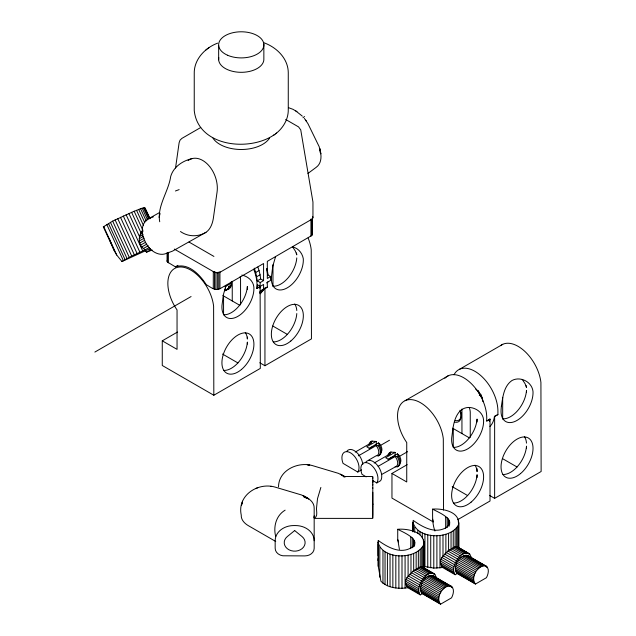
<?xml version="1.0" encoding="UTF-8"?>
<svg xmlns="http://www.w3.org/2000/svg" width="636" height="636" viewBox="0 0 636 636"><rect width="100%" height="100%" fill="white"/><g stroke="black" fill="none" stroke-linecap="round" stroke-linejoin="round"><path stroke-width="0.95" d="M177.484 332.048L162.267 340.832L162.267 365.485L213.823 395.25L260.323 368.403L260.124 286.423A32.508 18.77 60 0 1 259.885 287.989M254.249 268.146L255.72 272.454L257.286 280.826L260.251 282.535L263.574 280.619L263.574 263.527L219.937 288.72C215.048 291.336 210.317 286.828 206.295 284.682C199.919 274.728 188.399 262.485 175.377 266.834L167.514 262.104L167.061 261.301L167.061 252.731M167.514 262.104L167.514 252.587M168.381 262.795L168.381 252.317M213.291 288.72L213.291 271.58L215.874 272.343L215.874 289.483M214.483 289.221L214.483 272.081M217.345 289.483L217.345 272.343M218.744 289.221L218.744 272.081M219.937 288.72L219.937 271.58M240.559 304.787L240.559 279.466A22.618 13.054 -60 0 0 240.13 276.708M266.715 269.02L267.669 274.832L270.634 276.549L270.634 280.397L267.311 282.312L267.311 287.138L263.574 289.293L263.574 284.467L260.251 286.391L257.349 284.713L257.039 288.426L257.039 284.984A32.508 18.77 60 0 0 253.74 269.37M259.782 362.759L264.942 365.74L264.942 287.814M314.176 540.735A18.579 15.169 0 0 0 295.597 525.567A30.393 24.82 0 0 0 290.835 525.749A18.579 15.169 0 0 0 275.165 540.735L275.165 548.319A9.286 7.584 0 0 0 282.837 555.785L304.89 555.904A9.286 7.584 0 0 0 314.176 548.319L314.176 508.315C314.438 501.899 308.341 497.948 303.165 495.706L308.73 498.894L301.647 495.007L275.356 487.176C257.993 481.873 236.862 495.436 241.267 515.2A24.613 14.207 0 0 0 248.461 525.733L275.738 541.475M372.791 492.264L372.791 518.404L314.208 518.38M372.791 488.456L372.791 487.693M372.791 485.053L372.791 482.128M372.791 480.999L372.791 477.501M370.486 442.545A8.022 4.627 60.1 0 1 371.869 441.138L376.289 441.511L376.289 444.588L374.699 445.502M407.175 464.662L391.959 473.446L391.959 498.091L433.203 521.91M390.019 452.633A8.022 4.627 60.1 0 1 390.814 452.077L395.234 452.45L394.869 455.734M399.424 549.369L397.723 539.408L397.723 529.287C402.668 532.109 423.33 540.107 410.753 548.025C399.718 554.195 387.252 546.944 378.285 540.513L378.229 566.183L380.916 581.225C387.809 588.276 398.836 589.119 408.097 587.672M434.952 531.004C432.265 524.064 432.575 516.448 432.623 509.142C437.568 511.964 458.23 519.954 445.653 527.88C434.611 534.049 422.145 526.799 413.177 520.359L412.947 531.775M470.258 437.401L470.258 412.08A22.618 13.054 -60 0 0 469.296 407.684M457.888 519.564L490.014 501.017L490.014 419.148L486.731 421.04L486.731 417.59A32.508 18.77 60 0 0 470.648 382.983A32.508 18.77 60 0 0 444.898 378.237M489.474 495.372L494.633 498.354L494.633 416.477L497.916 414.585L497.916 411.134A32.508 18.77 60 0 0 479.822 374.755A32.508 18.77 60 0 0 454.025 374.755M526.489 448.118L526.489 446.17A22.618 13.054 -60 0 1 502.941 474.488M422.328 593.69C416.97 587.219 424.649 573.926 432.957 575.715L451.17 586.225C454.899 588.904 453.317 594.429 451.552 597.84L440.541 604.2L422.328 593.69L420.261 594.875C413.249 586.511 431.582 562.804 436.805 578.49M457.22 573.537C451.87 567.073 459.55 553.781 467.858 555.57L486.071 566.08C489.8 568.759 488.217 574.276 486.453 577.695L475.442 584.055L457.22 573.537L455.161 574.729C448.142 566.366 466.482 542.651 471.705 558.344M440.541 604.2C435.183 597.737 442.863 584.436 451.17 586.225M475.442 584.055C470.084 577.583 477.763 564.291 486.071 566.08M420.261 594.875L407.843 587.704L406.674 586.297L405.53 582.989L405.585 581.193L406.961 577.567L413.058 571.152L420.587 566.811L422.288 566.875L434.142 573.712M455.161 574.729L442.736 567.558L441.567 566.151L440.422 562.844L440.486 561.047L441.861 557.422L447.959 551.007L455.479 546.666L457.181 546.722L469.034 553.566M378.046 560.586L378.134 558.567M278.528 486.89C278.56 470.163 298.141 461.307 312.634 465.655L338.424 473.351L344.99 476.793L343.114 476.682M314.176 515.899L313.882 517.617M149.532 247.364L145.254 249.773C138.004 246.18 137.495 235.725 142.941 230.375L134.156 211.232L112.659 221.113L103.334 226.861L114.583 251.387L116.738 255.044L121.953 261.507L150.414 248.541M159.723 221.757C156.838 206.128 168.564 191.563 170.686 176.498C173.469 166.815 182.683 160.733 192.12 158.595M175.544 167.991L179.121 142.703L180.06 140.135L181.928 138.37L200.745 127.502M159.072 217.305L160.105 213.553M423.663 568.481L423.663 544.758C425.341 531.775 407.485 528.421 397.723 529.287M458.564 548.335L458.556 524.605C460.241 511.63 442.386 508.275 432.623 509.142M242.562 501.263L241.505 505.191L241.982 503.41M259.798 287.965L260.251 282.535M229.405 286.256L227.696 289.285L224.953 290.716L227.696 289.285L229.405 286.256L231.099 285.286M320.87 487.446L317.515 498.648L316.641 506.892C315.861 510.295 318.501 516.027 314.454 518.102M378.118 555.697L378.046 542.293C382.459 559.95 416.047 560.07 423.663 544.758M412.995 531.72L412.947 522.148C417.359 539.797 450.948 539.924 458.556 524.605M226.09 285.333L223.339 294.81L221.98 305.542A22.618 13.054 -60 0 0 237.92 316.33A22.618 13.054 -60 0 0 253.859 287.138C253.343 280.858 247.738 276.199 241.807 275.086M275.515 256.801L272.765 266.277L271.405 277.01A22.618 13.054 -60 0 0 287.345 287.798A22.618 13.054 -60 0 0 303.277 258.606C302.259 253.056 298.252 248.088 292.568 246.951M167.514 259.639L167.061 261.301M270.634 276.549L267.311 278.465L267.311 261.372L311.815 235.487L312.268 234.684L312.268 218.498M227.99 288.99L226.273 290.103L224.58 289.849M357.782 472.039L357.877 471.952A12.124 6.996 60.1 0 0 350.46 452.808A12.124 6.996 60.1 0 0 343.043 463.366L357.782 472.039L361.574 469.853M372.656 480.625L376.822 482.891A12.124 6.996 60.1 0 0 369.405 463.747A12.124 6.996 60.1 0 0 361.987 474.305L366.145 476.857M217.623 43.153C205.054 47.803 193.885 59.474 194.242 73.545L194.242 110.521C197.987 146.821 249.582 152.06 274.426 134.625M273.313 135.436C282.05 129.831 288.529 120.037 288.267 109.424L288.267 72.456C288.036 58.202 276.31 47.064 263.55 42.62M302.982 117.747L304.533 116.531M285.135 510.159C276.183 515.406 273.162 526.616 275.658 536.283M205.929 49.942L207.105 49.075M208.091 48.344L209.196 47.533M275.404 133.894L276.588 133.035M121.953 261.507L131.724 256.077L145.254 249.773M153.332 216.876L149.635 218.243A18.579 13.722 60.7 0 0 143.323 237.22A30.393 22.443 60.7 0 0 145.127 241.6A18.579 13.722 60.7 0 0 165.718 253.653L172.189 251.252A9.286 6.861 60.7 0 0 173.151 250.775L205.992 232.315C210.397 229.31 212.376 223.848 213.275 218.8L217.067 192.04A24.613 16.48 69.6 0 0 208.362 165.058A24.613 16.48 69.6 0 0 188.089 160.598M175.377 266.834L177.937 265.347M94.867 352.066L191.078 296.551M224.977 286.804L231.52 283.036M255.72 272.454L259.043 270.538L257.866 267.088M256.745 276.708L260.068 274.792L259.043 270.538M257.286 280.826L260.609 278.91L263.574 280.619M256.841 288.315L260.251 286.367M257.039 288.426L260.323 286.534M266.579 282.917L268.026 281.859M261.722 290.143L263.384 289.181M259.941 291.368L261.428 290.509M260.068 292.29L263.264 290.445L259.488 293.029M264.942 365.74L311.441 338.893L311.227 249.861A32.508 18.77 60 0 0 308.134 237.967M405.116 400.68L448.332 375.733M459.518 369.278L502.734 344.322M479.282 395.361L480.991 394.376M489.927 426.406A32.508 18.77 60 0 0 494.434 416.365L497.916 414.585M486.731 421.04L490.014 419.148M494.633 498.354L541.133 471.507L540.918 382.475A32.508 18.77 60 0 0 524.549 351.12A32.508 18.77 60 0 0 500.564 345.658M228.928 286.908L230.614 285.938M228.411 287.337L230.94 285.882M369.174 444.174A8.022 4.627 60.1 0 1 370.923 441.686L372.14 441.066M355.23 452.077L371.352 442.799L371.193 441.615M376.003 441.456L366.734 446.79L369.254 448.245L378.523 442.91L379.756 443.976A6.241 3.601 60.1 0 1 380.495 452.601M369.126 448.714L373.109 446.416M358.362 455.853L376.186 445.598L378.237 445.685L379.183 445.144L378.523 442.91M380.034 445.685L389.486 440.239M368.546 460.178L376.178 455.781L378.5 455.805A8.022 4.627 60.1 0 0 378.5 446.075L378.237 445.685M378.229 455.877L379.446 455.257A8.022 4.627 60.1 0 0 379.446 445.526L379.183 445.144M388.119 455.114A8.022 4.627 60.1 0 1 389.868 452.625L391.084 452.005M374.175 463.016L390.297 453.738L390.138 452.554M394.948 452.387L385.678 457.729L388.199 459.184L397.468 453.85L398.7 454.915A6.241 3.601 60.1 0 1 399.44 463.541M388.071 459.645L394.439 455.98M378.158 466.299L395.131 456.529L397.174 456.624L398.12 456.084L397.468 453.85M398.979 456.616L407.573 451.671M381.552 474.536L396.077 466.498A7.131 4.11 60.1 0 0 396.077 457.848L395.131 456.529M395.123 466.721L397.174 466.808L398.39 466.196A8.022 4.627 60.1 0 0 398.39 456.465L398.12 456.084M376.727 482.978L380.614 480.705A12.124 6.996 60.1 0 0 377.482 465.361A12.124 6.996 60.1 0 0 365.78 462.221M260.219 291.216L267.311 287.138M141.264 232.506L142.973 231.544M140.27 234.438L142.718 233.054M139.602 236.52L142.989 234.612M139.22 238.739L143.267 236.457M139.244 240.957L144.229 238.142M139.689 243.103L144.746 240.249M140.54 245.114L145.612 242.26M141.78 246.927L146.797 244.105M143.37 248.493L148.275 245.735M147.703 219.205L159.692 212.464M144.436 250.171L146.534 252.166L150.422 249.988L149.611 248.215M307.943 173.445L316.068 167.427C322.221 163.031 321.498 154.946 319.813 148.538L320.719 153.785L319.192 146.709L307.904 123.575L304.374 118.415M205.992 232.315C198.098 237.133 188.018 236.878 180.465 231.528M134.156 211.232C137.114 210.564 142.877 206.819 144.929 208.242L149.794 218.84M146.534 252.166L152.155 250.028M175.425 190.991L179.145 189.608M255.41 488.607L257.938 487.669M397.174 466.808L397.444 466.745A8.022 4.627 60.1 0 0 397.444 457.006L397.174 456.624M371.352 442.799L370.398 443.014A7.131 4.11 60.1 0 0 369.166 444.262M390.297 453.738L389.343 453.953A7.131 4.11 60.1 0 0 388.111 455.201M424.935 533.922L424.943 566.549L433.792 568.107L442.998 567.519M344.132 476.523L372.791 476.523L372.791 478.439M376.289 441.511L375.351 441.424A6.241 3.601 60.1 0 0 374.604 441.623M395.234 452.45L394.296 452.363A6.241 3.601 60.1 0 0 393.549 452.554M270.809 486.333L271.334 486.397M304.032 497.233L308.635 498.831M288.744 107.754L293.013 109.328L296.956 111.69M103.334 226.861L103.883 227.116M285.683 119.465L298.57 126.906L300.749 129.911L312.952 202.057L312.952 217.48M189.003 242.038L213.919 256.427M174.312 249.081L213.919 271.946A4.698 2.711 0 0 0 220.565 271.946L311.576 219.404A4.698 2.711 0 0 0 312.594 216.447M222.902 295.565L239.732 305.28M452.594 428.179L469.424 437.894M272.78 325.998L287.361 334.409M502.48 458.604L517.06 467.023M222.505 354.037L237.944 362.949M452.196 486.643L467.635 495.555M162.267 340.832L177.047 349.363L177.047 309.931A32.508 18.77 60 0 1 179.185 267.048A32.508 18.77 60 0 1 213.609 306.218L213.823 395.25M391.959 473.446L406.738 481.977L406.738 442.545A32.508 18.77 60 0 1 408.876 399.662A32.508 18.77 60 0 1 443.308 438.832L443.515 510.072M457.181 546.722L470.052 554.338M456.457 546.555L467.842 553.121M455.479 546.666L466.49 553.018M454.287 547.055L465.027 553.256M466.88 555.212L486.898 566.692M471.825 558.48L473.478 559.434M475.132 560.388L476.793 561.342M478.447 562.296L482.589 564.688M485.896 566.597L487.558 567.558M452.927 547.731L463.501 553.837M465.783 555.141L483.996 565.65M464.598 555.339L482.811 565.849M451.377 548.622L461.951 554.727M463.358 555.808L481.571 566.318M462.102 556.532L480.315 567.05M449.684 549.719L460.424 555.92M460.862 557.494L479.075 568.012M447.959 551.007L458.969 557.359M459.677 558.662L477.89 569.18M446.233 552.453L457.618 559.02M458.58 560.006L476.793 570.524M444.564 554.004L456.425 560.849M457.602 561.485L475.815 572.003M456.775 563.059L474.989 573.569M443.117 555.697L455.408 562.788M456.115 564.673L474.337 575.19M441.861 557.422L454.613 564.784M455.654 566.294L473.868 576.804M440.971 559.219L454.056 566.771M455.4 567.861L473.613 578.378M455.352 569.339L473.566 579.857M440.486 561.047L453.754 568.703M455.519 570.683L473.733 581.201M440.422 562.844L453.714 570.516M455.893 571.851L474.106 582.369M456.465 572.813L474.687 583.331M440.788 564.561L453.945 572.154M441.567 566.151L454.43 573.577M421.557 566.7L435.151 574.483M420.587 566.811L431.59 573.163M419.394 567.209L430.135 573.41M431.979 575.365L452.005 586.845M436.097 578.148L437.751 579.102M439.412 580.056L441.066 581.01M449.342 585.796L452.657 587.704M418.027 567.876L428.608 573.982M430.882 575.286L449.103 585.796M429.698 575.485L447.919 585.995M416.477 568.767L427.058 574.872M428.457 575.954L446.679 586.472M427.201 576.677L445.415 587.195M414.791 569.864L425.532 576.065M425.961 577.639L444.182 588.157M413.058 571.152L424.069 577.512M424.776 578.816L442.99 589.326M411.341 572.599L422.725 579.173M423.679 580.159L441.893 590.669M422.702 581.638L440.923 592.148M409.671 574.157L421.525 580.994M421.875 583.204L440.096 593.722M408.225 575.842L420.515 582.934M421.223 584.826L439.436 595.336M406.961 577.567L419.72 584.929M420.762 586.44L438.975 596.958M406.07 579.372L419.156 586.925M420.499 588.014L438.713 598.524M420.452 589.493L438.665 600.002M405.585 581.193L418.854 588.857M420.619 590.836L438.832 601.346M405.53 582.989L418.822 590.661M421 592.005L439.214 602.515M421.573 592.959L439.786 603.477M405.895 584.707L419.045 592.299M406.674 586.297L419.537 593.722M295.589 110.767L302.299 116.134M225.271 288.863L226.567 289.809M467.858 555.57L468.684 556.182M432.957 575.715L433.784 576.327M422.288 566.875L422.908 567.487L422.908 546.491M522.259 379.406L525.098 383.778L526.481 387.467L526.179 385.551M292.568 246.792L295.406 251.164L296.781 254.853L296.487 252.937M376.186 445.598L377.132 446.909A7.131 4.11 60.1 0 1 377.132 455.567M305.709 120.156L306.608 121.468M311.815 233.022L312.268 233.833M457.761 547.246L458.095 548.049M144.96 207.726L150.001 218.498M144.404 207.726L149.269 218.323M143.482 207.9L148.419 218.657M142.21 208.258L147.568 219.929M140.612 208.775L146.201 220.962M138.712 209.451L144.754 222.624M136.549 210.278L143.394 225.2M131.588 212.297L141.057 232.943M128.885 213.45L139.57 236.759M126.095 214.682L142.703 250.894M123.273 215.962L139.88 252.174M120.466 217.274L137.074 253.486M117.732 218.577L134.339 254.79M115.108 219.865L131.724 256.077M112.659 221.113L129.267 257.326M110.418 222.29L127.025 258.502M108.43 223.379L125.038 259.591M106.729 224.357L123.336 260.569M103.636 226.472L116.738 255.044M109.4 239.168L114.583 251.387M320.162 152.02L320.703 153.681M432.623 519.254L433.347 521.782M397.723 539.408L398.446 541.928M260.068 274.792L260.609 278.91M526.481 392.507L526.481 390.52A22.618 13.062 -60 0 1 502.933 418.83M477.056 422.034L477.056 419.052A22.618 13.062 -60 0 1 453.516 447.362M477.072 468.676L477.072 471.658A22.618 13.054 -60 0 0 474.981 465.155M461.935 409.035L461.951 433.577M378.285 540.513L378.285 542.492M372.791 503.855L372.791 504.777M247.364 289.42L247.364 286.439A22.618 13.062 -60 0 1 223.816 314.756M247.372 337.056L247.372 339.044A22.618 13.054 -60 0 0 245.289 332.541M232.243 281.335L232.251 300.963M502.678 397.325L502.678 418.989M477.072 477.628L477.072 474.71A22.618 13.054 -60 0 1 453.524 503.02M458.898 522.824L458.898 548.526M458.325 519.262L458.325 522.228M457.809 526.346L457.809 547.342M456.656 528.007L456.656 546.61M455.13 529.573L455.13 546.825M453.253 428.561L453.253 447.386M453.245 530.996L453.245 547.604M451.051 532.268L451.051 548.876M449.628 521.576L449.628 524.541M449.207 520.216L449.207 526.147M448.579 533.35L448.579 550.601M448.388 518.912L448.388 525.837M447.188 517.72L447.195 527.602M445.876 534.232L445.876 552.835M445.653 516.655L445.653 528.524M442.99 534.9L442.998 555.896M439.985 535.329L439.985 567.956M436.892 535.528L436.9 568.155M433.792 535.48L433.792 568.107M430.723 535.194L430.731 567.821M427.758 534.677L427.758 567.296M423.997 542.969L424.005 568.679M423.918 541.18L423.926 567.869M423.425 539.415L423.425 541.387M422.312 532.96L422.312 537.905M421.755 548.16L421.763 566.755M420.229 549.719L420.229 566.97M419.943 531.807L419.943 534.773M418.345 551.142L418.353 567.757M417.86 530.48L417.86 533.445M416.151 552.414L416.159 569.021M414.72 527.395L414.728 532.34M414.728 541.729L414.728 545.084M414.314 540.362L414.314 546.451M413.678 553.495L413.686 570.746M413.495 539.066L413.495 546.968M413.122 523.937L413.122 531.624M412.295 537.865L412.295 547.747M410.983 554.377L410.983 572.98M410.753 536.808L410.753 548.669M408.097 555.045L408.097 576.041M405.084 555.482L405.084 588.101M402 555.673L402 588.3M398.891 555.633L398.899 588.252M395.831 555.347L395.831 587.966M392.857 554.823L392.865 587.441M390.035 554.075L390.043 586.694M387.419 553.113L387.419 585.732M385.042 551.953L385.05 584.579M382.967 550.625L382.967 583.244M379.827 547.54L379.827 577.226M378.229 544.09L378.229 566.183M372.791 480.204L372.791 482.867M372.791 484.37L372.791 506.598M372.791 506.892L372.791 515.597M372.791 516.559L372.791 517.338M311.815 219.301L311.815 235.487M310.948 219.038L310.948 236.179M272.979 264.711L272.979 286.375M263.853 44.305L263.853 58.719A22.618 13.054 0 0 1 240.321 72.305A22.618 13.054 0 0 1 218.816 57.638M247.372 344.044L247.372 342.096A22.618 13.054 -60 0 1 223.824 370.406M223.562 295.947L223.562 314.772M218.657 45.387L218.657 59.792M346.835 451.282A12.124 6.996 60.1 0 1 356.112 451.934A12.124 6.996 60.1 0 1 362.782 464.598M460.385 410.721A11.281 6.511 60 0 1 455.225 420.531M459.963 410.244A12.466 7.195 60 0 1 454.613 422.073M489.823 419.029A32.508 18.77 60 0 1 489.418 421.35M524.406 436.622A22.618 13.054 -60 0 1 526.489 443.125M475.696 389.057A11.281 6.511 60 0 1 482.947 401.618M482.088 397.468A12.466 7.195 60 0 1 478.86 391.879M481.675 397.349A11.281 6.511 60 0 1 478.169 390.496M231.44 282.44A11.281 6.511 60 0 1 229.103 287.599M231.313 281.549A12.466 7.195 60 0 1 227.044 289.666M296.781 257.906A22.618 13.062 -60 0 1 273.242 286.216M294.707 304.008A22.618 13.054 -60 0 1 296.797 310.511M296.797 313.564A22.618 13.054 -60 0 1 273.249 341.874M266.81 268.535A32.508 18.77 60 0 1 268.01 274.816M263.209 289.531A32.508 18.77 60 0 1 260.235 293.792M269.537 138.147A30.186 17.426 0 0 1 241.259 149.492A30.186 17.426 0 0 1 212.973 138.147M501.375 406.269L501.096 409.624A22.618 13.054 -60 0 0 517.036 420.412A22.618 13.054 -60 0 0 532.976 391.22C531.783 381.727 520.272 375.979 511.948 380.527C503.712 386.251 502.814 397.166 501.375 406.269M452.848 429.069L451.671 438.156A22.618 13.054 -60 0 0 467.611 448.944A22.618 13.054 -60 0 0 483.551 419.752C482.915 412.327 475.402 407.318 468.342 407.438C457.538 408.042 454.136 420.181 452.848 429.069M294.667 530.559L287.281 536.593A10.446 8.53 0 0 0 287.281 548.661A10.446 8.53 0 0 0 302.06 548.661A10.446 8.53 0 0 0 302.06 536.593L294.667 530.559M308.691 464.892L307.268 464.725L309.732 465.027L308.691 464.892M345.03 476.809L340.435 474.186L344.99 476.793M471.109 502.13A22.618 13.054 -60 0 0 479.377 466.824A22.618 13.054 -60 0 0 452.347 489.426A22.618 13.054 -60 0 0 471.109 502.13M520.534 473.589A22.618 13.054 -60 0 0 528.802 438.291A22.618 13.054 -60 0 0 501.772 460.893A22.618 13.054 -60 0 0 520.534 473.589M241.418 369.516A22.618 13.054 -60 0 0 249.686 334.21A22.618 13.054 -60 0 0 222.656 356.812A22.618 13.054 -60 0 0 241.418 369.516M290.843 340.983A22.618 13.054 -60 0 0 299.111 305.678A22.618 13.054 -60 0 0 272.081 328.279A22.618 13.054 -60 0 0 290.843 340.983M227.609 55.26A22.618 13.054 0 0 0 263.702 46.46A22.618 13.054 0 0 0 232.458 32.818A22.618 13.054 0 0 0 227.609 55.26"/></g></svg>
